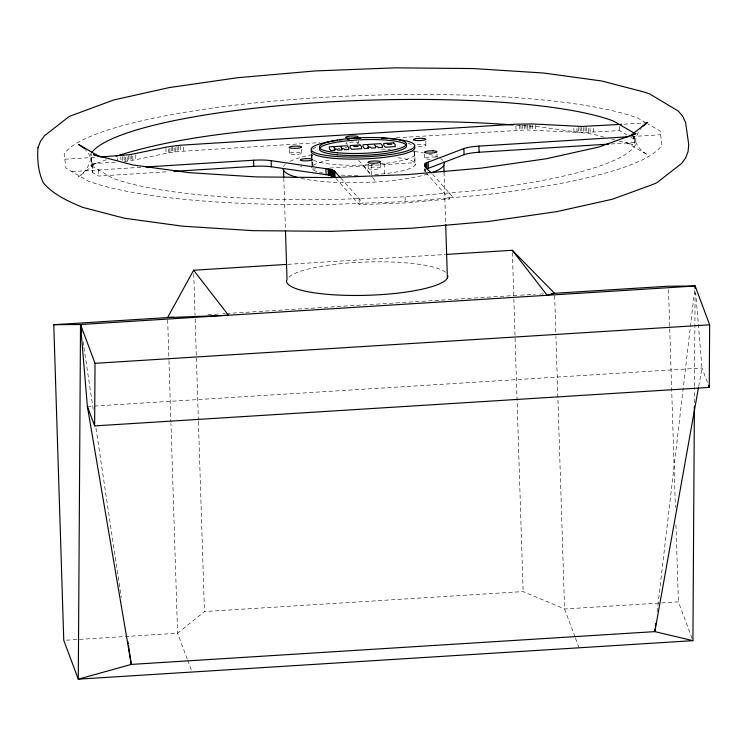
<?xml version="1.0" encoding="UTF-8"?>
<svg xmlns="http://www.w3.org/2000/svg" width="747" height="747" viewBox="0 0 747 747"><rect width="100%" height="100%" fill="white"/><g stroke="black" fill="none" stroke-linecap="round" stroke-linejoin="round"><path stroke-width="0.56" stroke-dasharray="3.73 2.8" d="M694.411 402.68L694.505 387.506M694.514 386.348L695.102 291.844M84.131 148.28L88.566 153.508L91.451 159.737L92.609 166.534L112.704 178.169A273.85 49.19 -2.1 0 0 333.648 199.561L405.07 196.778L473.635 190.793A273.85 49.19 -2.1 0 0 635.137 145.45L635.809 138.578L638.255 132.135L641.636 127.504M657.127 611.98L694.738 289.481M424.81 168.617L425.211 171.838L425.099 168.785M698.725 386.339L702.003 368L695.718 292.945M424.884 170.652L425.967 169.429M692.105 638.508L678.407 601.858L564.583 608.992L523.133 591.587L204.435 611.55L177.599 633.232L64.942 640.282M106.335 159.737L90.116 165.638L96.083 163.201L78.37 176.918C86.279 172.006 91.134 163.051 90.947 153.751L92.824 172.66L98.707 176.059L168.14 171.717M124.189 161.511L135.366 159.83L168.589 152.836L178.841 151.492L319.679 142.602M313.516 160.063A51.87 9.319 -2.1 0 0 371.222 164.657L374.471 164.368M379.878 163.901L384.21 163.518A51.87 9.319 -2.1 0 0 411.942 150.829M374.835 174.565L384.574 173.715A51.87 9.319 -2.1 0 0 395.415 157.449M335.823 178.337L359.298 204.687L405.285 202.904L449.442 199.038L449.218 192.922M396.377 137.793L526.056 129.95L581.876 132.583L619.58 130.604L629.665 136.449M64.802 159.223L95.971 157.272M623.997 124.198L644.838 122.891M91.442 157.552L91.657 163.677L115.468 162.183M345.011 147.934L347.234 147.794M71.852 171.614L141.304 167.263M631.654 136.552L660.6 134.74M611.037 143.975L634.184 142.528L633.96 136.402L635.137 145.45M315.897 168.906L312.405 169.121L312.125 161.193M329.866 168.028L414.846 162.706L414.482 152.509M287.828 264.345L444.857 254.512M207.843 314.683L218.311 314.029M222.97 313.74L225.295 313.591M226.453 313.516L519.417 295.214M87.38 406.499L93.198 406.135M94.365 406.06L702.003 368L707.642 383.099M520.556 295.158L535.3 294.365M539.838 294.122L544.367 293.879M516.382 125.235L537.261 126.56L592.716 134.161L603.791 137.046M611.541 139.063L614.856 139.932M619.291 141.09L632.578 144.554L626.537 142.584L647.621 154.788C639.824 150.651 634.24 142.668 633.671 133.797M645.996 122.816L638.041 118.213A300.817 54.036 -2.1 0 0 316.877 97.773A300.817 54.036 -2.1 0 0 64.149 154.162L65.969 168.206L88.043 180.989A300.817 54.036 -2.1 0 0 330.744 204.482L409.207 201.429L484.523 194.846A300.817 54.036 -2.1 0 0 661.935 145.039L660.115 130.996L648.013 123.983M630.673 137.028L633.699 138.783L634.184 142.528M432.56 174.219L453.354 197.572M425.967 172.688L449.442 199.038M358.56 160.231L371.586 174.854L371.222 164.657M340.903 178.169L363.21 203.212M363.63 165.918L371.931 176.637M372.622 177.525L376.086 181.997M575.059 637.014L564.583 608.992L555.945 336.43M575.47 638.097L579.093 647.798M187.273 659.097L177.599 633.232L170.951 423.568M187.674 660.18L191.708 670.955M83.094 341.799L83.785 346.403M83.953 347.56L93.422 410.925M95.999 428.208L121.285 597.591M368.224 168.327L368.262 168.617A6.228 1.12 -2.1 0 0 375.358 169.298A6.228 1.12 -2.1 0 0 380.55 167.842L380.092 167.58A6.228 1.12 -2.1 0 0 373.453 167.16A6.228 1.12 -2.1 0 0 368.224 168.327L368.075 164.247M357.141 143.695A6.228 1.12 -2.1 0 0 358.299 143.116L358.261 142.826A6.228 1.12 -2.1 0 0 351.165 142.135A6.228 1.12 -2.1 0 0 345.973 143.592L346.431 143.854A6.228 1.12 -2.1 0 0 348.447 144.236M91.657 163.677L92.824 172.66M633.624 136.738L633.699 138.783M619.44 126.523L619.58 130.604M593.361 128.157L593.501 132.238M590.037 128.335L590.177 132.415M588.365 128.4L588.505 132.48M586.656 127.429L586.843 132.527M584.994 127.466L585.172 132.564M583.332 127.485L583.519 132.583M581.689 127.485L581.876 132.583M580.064 127.476L580.251 132.574M578.467 127.448L578.645 132.546M576.927 128.419L577.067 132.499M573.873 128.279L574.013 132.359M535.375 125.085L535.552 130.183M532.322 124.945L532.499 130.043M530.743 124.898L530.921 129.997M529.137 124.87L529.324 129.969M527.513 124.852L527.699 129.95M525.869 124.852L526.056 129.95M524.217 124.87L524.394 129.969M522.545 124.908L522.732 130.006M520.874 124.954L521.061 130.053M519.212 125.02L519.389 130.118M515.925 126.215L516.065 130.295M436.967 153.91L437.116 157.99M425.827 141.398L425.977 145.478M424.604 154.097L424.754 158.177M424.763 168.915L424.875 171.25M414.65 150.857L415.164 165.134M405.07 196.778L405.285 202.904M384.21 163.518L384.574 173.715M380.41 163.033L380.587 168.131M358.233 141.071L358.299 143.116M359.074 198.571L359.298 204.687M312.769 161.688L312.918 165.769M311.901 154.844L312.003 157.906M311.658 154.461L311.854 159.905M311.891 161.035L312.05 165.573M301.629 149.176L301.779 153.256M289.257 149.372L289.406 153.443M183.566 147.038L183.715 151.118M180.26 146.253L180.447 151.352M178.654 146.393L178.841 151.492M177.076 146.543L177.263 151.641M175.564 147.729L175.713 151.809M174.06 147.915L174.2 151.996M172.548 147.084L172.725 152.183M171.119 147.29L171.296 152.388M169.774 148.532L169.914 152.612M168.439 148.756L168.589 152.836M165.899 148.223L166.086 153.322M135.179 154.732L135.366 159.83M132.723 156.235L132.863 160.316M131.351 155.451L131.537 160.549M129.969 155.665L130.155 160.764M128.54 155.871L128.717 160.969M127.102 157.085L127.251 161.165M125.589 157.262L125.739 161.343M124.011 156.412L124.151 160.493M122.433 156.562L122.573 160.642M120.827 156.702L120.939 159.765M117.587 157.962L117.699 161.016M98.492 169.942L98.707 176.059M668.509 289.705L675.409 507.512M675.97 524.982L678.407 601.858M554.657 295.663L555.908 335.272M512.386 252.598L513.749 295.523M513.861 299.024L523.133 591.587M444.035 172.23L445.688 224.52M283.813 178.197L285.438 229.329M193.725 273.719L195.051 315.486M195.163 318.978L198.375 420.384M198.413 421.551L204.435 611.55M167.664 319.903L168.925 359.503M168.962 360.67L170.914 422.4M301.891 166.73A6.228 1.12 -2.1 0 1 300.583 166.245M311.583 164.994A6.228 1.12 -2.1 0 1 312.423 165.218M430.263 159.223A6.228 1.12 -2.1 0 1 428.685 159.204L427.265 159.111A6.228 1.12 -2.1 0 1 425.136 157.878A6.228 1.12 -2.1 0 1 431.598 156.945L433.176 156.963A6.228 1.12 -2.1 0 1 435.781 157.215M417.274 144.638A6.228 1.12 -2.1 0 1 425.099 144.806A6.228 1.12 -2.1 0 1 423.689 146.309L422.307 146.505A6.228 1.12 -2.1 0 1 416.116 146.608M312.676 149.148A51.87 9.319 -2.1 0 1 317.559 146.701M407.815 143.349A51.87 9.319 -2.1 0 1 412.783 145.254M311.546 158.14A51.87 9.319 -2.1 0 1 312.9 155.264M337.915 148.466A51.87 9.319 -2.1 0 1 340.1 148.186M358.056 175.377A51.87 9.319 -2.1 0 1 340.408 175.059M323.255 173.164A51.87 9.319 -2.1 0 1 312.097 166.702M313.264 165.46A51.87 9.319 -2.1 0 1 331.126 159.783M288.828 277.09A80.676 16.649 -1.8 0 1 367.524 261.973A80.676 16.649 -1.8 0 1 445.726 272.459M427.807 174.051A80.676 16.649 -1.8 0 1 300.854 178.281M283.449 166.572A80.676 16.649 -1.8 0 1 285.251 164.377M290.013 161.352A80.676 16.649 -1.8 0 1 313.002 154.489M381.465 149.129A80.676 16.649 -1.8 0 1 390.494 149.4M414.716 151.482A80.676 16.649 -1.8 0 1 423.474 152.939M428.946 154.171A80.676 16.649 -1.8 0 1 437.359 156.935M440.553 158.588A80.676 16.649 -1.8 0 1 442.784 160.334M294.925 154.489L293.347 154.47A6.228 1.12 -2.1 0 1 289.789 153.154A6.228 1.12 -2.1 0 1 297.838 152.229L299.258 152.323A6.228 1.12 -2.1 0 1 301.386 153.555A6.228 1.12 -2.1 0 1 294.925 154.489"/><path stroke-width="1.12" d="M551.174 293.515L668.397 286.204L695.14 286.017L709.65 324.824L709.258 387.404L94.636 425.902L95.028 363.322L80.517 324.515L53.775 324.702L63.775 640.356L78.286 679.163L692.917 640.665L694.383 406.172M695.13 288.351L695.14 286.017L80.517 324.515L78.286 679.163L131.267 664.419L654.839 631.626L692.917 640.665M655.24 628.162L654.839 631.626L698.52 387.488M655.511 625.846L655.782 623.54M628.18 136.766L478.911 146.113A20.524 3.688 -2.1 0 0 463.868 148.578L428.19 162.118C420.878 163.649 427.592 169.989 431.047 172.52M286.671 264.419L193.622 270.246L167.589 317.578L53.775 324.702M642.317 126.579L647.714 122.284L630.001 136.001L635.968 133.564L599.197 146.935L546.262 158.747L480.788 168.187L407.218 174.611L330.576 177.59L256.09 176.918L188.823 172.641L133.368 165.04L93.506 154.648L99.547 156.618L78.463 144.414L84.131 148.28M608.73 144.115L479.126 152.239A20.524 3.688 -2.1 0 0 464.092 154.694L427.023 168.831L426.808 162.706M116.074 156.198C181.53 135.478 250.787 130.426 318.866 124.581C383.491 121.444 448.349 119.772 512.909 125.01M173.313 317.139L167.589 317.578L228.479 315.243L193.622 270.246M100.509 156.982L129.931 154.648L168.364 146.72L180.223 145.235L515.85 124.179L532.284 123.927L581.652 126.467L621.681 124.347M358.121 146.347L354.171 146.589L353.555 145.898M391.745 144.236L387.786 144.488L387.17 143.797M334.012 149.353L336.972 149.167L337.896 150.203L341.855 149.951L341.781 147.915L340.856 146.879M341.921 148.858L343.9 148.737L344.815 149.764L348.774 149.521L348.7 147.476L347.159 145.758L329.362 146.87L329.436 148.914L330.977 150.633L334.927 150.39L334.861 148.345L333.937 147.308M367.627 147.243L370.587 147.066L371.511 148.093L375.47 147.85L375.396 145.805L374.471 144.778M375.536 146.748L377.515 146.627L378.43 147.663L382.389 147.411L382.315 145.376L380.783 143.648L362.986 144.769L363.051 146.804L364.592 148.532L368.551 148.28L368.476 146.244L367.552 145.207M145.926 166.973L253.541 160.231A20.524 3.688 -2.1 0 1 271.142 160.652L330.099 169.308L334.161 170.802L340.146 177.319M173.92 171.352L253.765 166.348A20.524 3.688 -2.1 0 1 271.366 166.768L328.353 175.003L335.067 177.487L334.843 171.371M446.015 254.438L512.311 250.282L554.582 293.338L547.178 295.28L512.311 250.282M95.028 363.322L709.65 324.824M708.455 385.247L709.258 387.404M80.863 326.812L80.517 324.515L87.38 406.499L94.636 425.902M87.38 406.499L131.267 664.419L128.512 645.987M81.376 330.277L81.722 332.574M127.83 641.374L128.167 643.681M633.717 134.535L633.475 132.658L613.39 121.023A273.85 49.19 -2.1 0 0 322.863 102.302A273.85 49.19 -2.1 0 0 91.367 153.07M695.14 286.017L695.336 288.323M478.911 146.113L479.126 152.239M463.868 148.578L464.092 154.694M428.19 162.118L428.414 168.234M426.238 163.014L426.416 168.112M425.753 163.313L425.902 167.393M425.351 163.621L425.501 167.701M425.034 163.929L425.108 165.965M424.81 164.228L424.884 166.273M424.669 164.536L424.744 166.572M334.161 170.802L334.376 176.918M333.685 170.531L333.909 176.647M333.134 170.269L333.349 176.385M332.49 170.017L332.714 176.133M331.771 169.765L331.995 175.881M330.977 169.532L331.192 175.648M330.099 169.308L330.323 175.424M329.156 169.093L329.371 175.209M328.138 168.887L328.353 175.003M325.897 168.523L326.112 174.639M271.142 160.652L271.366 166.768M253.541 160.231L253.765 166.348M443.811 165.255L444.035 172.23M445.688 224.52L447.388 277.977M283.515 168.897L283.776 177.03M285.475 230.487L287.016 279.294A80.676 16.649 -1.8 0 0 363.873 295.382A80.676 16.649 -1.8 0 0 447.817 275.792M414.258 146.393A51.87 9.319 -2.1 0 1 364.247 158.878A51.87 9.319 -2.1 0 1 311.508 150.39M390.504 138.709A51.87 9.319 -2.1 0 1 401.709 152.407A51.87 9.319 -2.1 0 1 322.583 154.806A51.87 9.319 -2.1 0 1 337.625 140.305M339.81 140.025A51.87 9.319 -2.1 0 1 342.023 139.754M347.308 139.213A51.87 9.319 -2.1 0 1 349.484 139.026M356.123 138.559A51.87 9.319 -2.1 0 1 360.624 138.326M381.689 138.214A51.87 9.319 -2.1 0 1 387.291 138.484M443.942 161.987A80.676 16.649 -1.8 0 1 431.159 172.968M297.091 177.347A80.676 16.649 -1.8 0 1 283.01 168.766M38.013 147.691C37.051 159.456 38.237 172.165 43.382 182.912C53.373 194.687 68.612 201.494 82.581 207.33L124.338 218.217L182.427 226.173L252.888 230.655L330.912 231.365L411.195 228.246L488.258 221.504L556.851 211.616L612.297 199.244L650.814 185.237L656.781 182.8L681.563 163.5L685.625 157.944L688.071 151.51L688.734 144.629L685.597 122.517L682.702 116.289L678.276 111.06L649.545 93.842L643.503 91.872L601.746 80.984L543.657 73.029L473.196 68.547L395.172 67.837L314.889 70.956L237.826 77.688L169.233 87.586L113.787 99.949L69.303 116.401L44.531 135.702L40.469 141.258L38.013 147.691M311.536 160.231L310.416 160.484A6.228 1.12 -2.1 0 1 301.667 160.614A6.228 1.12 -2.1 0 1 302.619 159.008L304.001 158.812A6.228 1.12 -2.1 0 1 311.359 158.878A6.228 1.12 -2.1 0 1 311.536 160.231M415.668 138.718L414.548 138.97A6.228 1.12 -2.1 0 0 414.725 140.324A6.228 1.12 -2.1 0 0 422.083 140.389L423.474 140.193A6.228 1.12 -2.1 0 0 424.417 138.587A6.228 1.12 -2.1 0 0 415.668 138.718M360.017 144.955L350.128 145.572L350.203 147.607L351.734 149.335L361.623 148.718L361.548 146.673L360.017 144.955M393.632 142.845L383.743 143.461L383.818 145.506L385.359 147.234L395.247 146.608L395.172 144.573L393.632 142.845M294.701 148.373L293.123 148.354A6.228 1.12 -2.1 0 1 289.575 147.028A6.228 1.12 -2.1 0 1 297.614 146.113L299.043 146.207A6.228 1.12 -2.1 0 1 301.172 147.439A6.228 1.12 -2.1 0 1 294.701 148.373M432.961 150.847L431.383 150.829A6.228 1.12 -2.1 0 0 424.912 151.762A6.228 1.12 -2.1 0 0 427.041 152.995L428.47 153.088A6.228 1.12 -2.1 0 0 436.519 152.164A6.228 1.12 -2.1 0 0 432.961 150.847M346.206 137.737L345.749 137.476A6.228 1.12 -2.1 0 1 350.941 136.019A6.228 1.12 -2.1 0 1 358.046 136.701L358.084 136.99A6.228 1.12 -2.1 0 1 352.855 138.158A6.228 1.12 -2.1 0 1 346.206 137.737M380.335 161.725L379.878 161.464A6.228 1.12 -2.1 0 0 373.229 161.035A6.228 1.12 -2.1 0 0 368 162.202L368.038 162.491A6.228 1.12 -2.1 0 0 375.143 163.182A6.228 1.12 -2.1 0 0 380.335 161.725M337.205 152.733A43.569 7.825 -2.1 0 0 406.181 144.862A43.569 7.825 -2.1 0 0 345.301 138.97A43.569 7.825 -2.1 0 0 337.205 152.733M337.27 154.769A43.569 7.825 -2.1 0 0 406.256 146.898A43.569 7.825 -2.1 0 0 345.375 141.006A43.569 7.825 -2.1 0 0 337.27 154.769"/></g></svg>
